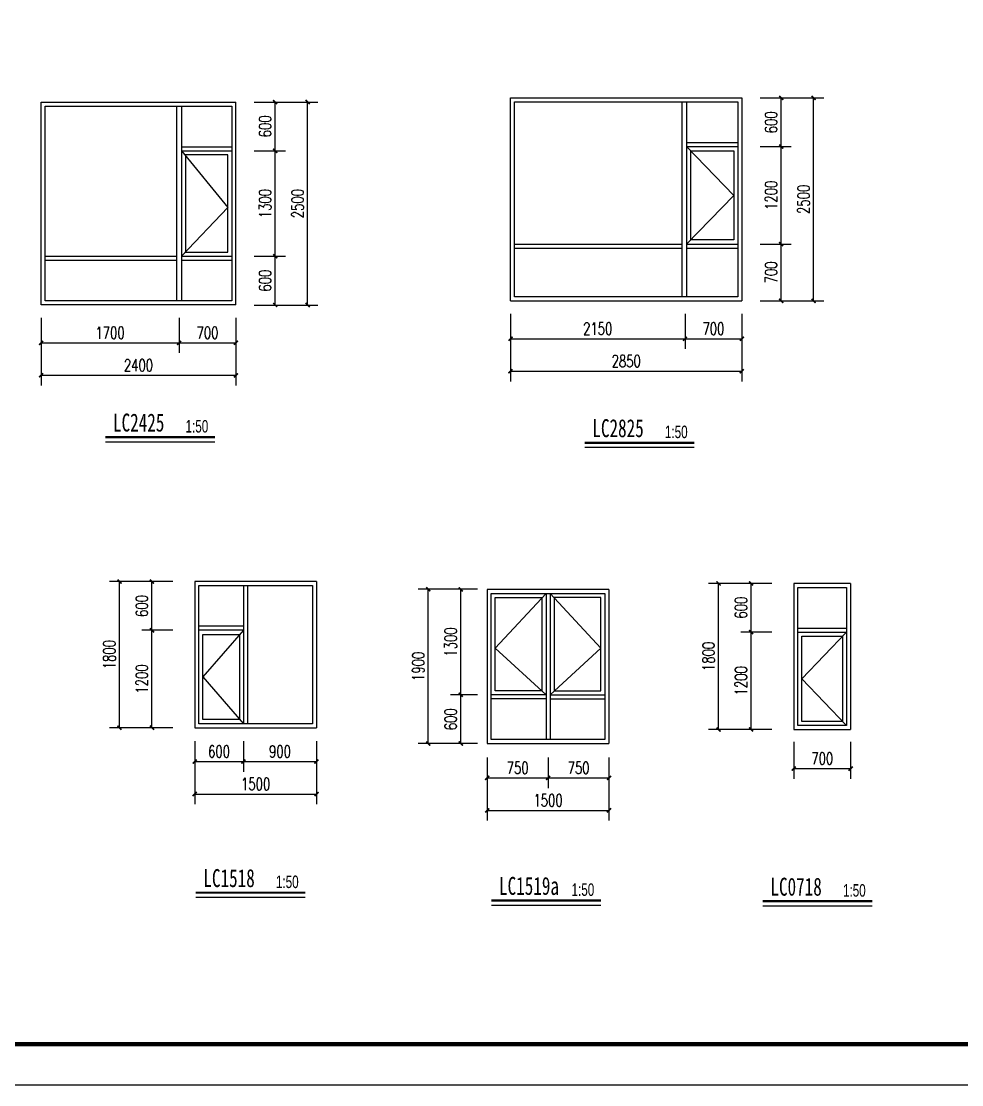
# Model space of a CAD drawing. Extents: x 79570 to 678837, y -1139230 to -612789.
# Drawn here: x 636705 to 648291, y -845099 to -831999 of the extents above; entities that cross this region are included whole.
import ezdxf
from ezdxf.enums import TextEntityAlignment as Align

# ---------------------------------------------------------------- set-up
doc = ezdxf.new("R2010")
doc.units = 0
doc.header["$LTSCALE"] = 1000
doc.header["$MEASUREMENT"] = 0
for name, color, linetype in [('4', 4, 'Continuous'), ('A-立-线.25........ELEV-L.25', 141, 'Continuous'), ('A-立-门窗.........ELEV-DOWD', 146, 'Continuous'), ('DIM_SYMB', 3, 'Continuous'), ('PUB_DIM', 3, 'Continuous'), ('PUB_TEXT', 7, 'Continuous'), ('结-图框', 6, 'Continuous')]:
    doc.layers.add(name, color=color, linetype=linetype)
doc.layers.add('ys-notprint', color=7, linetype='Continuous', plot=False)
doc.styles.add('_TCH_DIM_T3', font='SIMPLEX', dxfattribs={"width": 0.705882, "bigfont": 'GBCBIG'})
doc.styles.add('宋体', font='FSGB2312.ttf')
doc.styles.add('蓝绿图框', font='', dxfattribs={"width": 0.7})
doc.styles.get('蓝绿图框').set_extended_font_data('SimSun')
doc.dimstyles.new('_TCH_ARCH&&50', dxfattribs={"dimtxt": 148.75, "dimasz": 50, "dimexe": 125, "dimexo": 150, "dimgap": 50, "dimtad": 1, "dimdec": 0, "dimzin": 0, "dimdsep": 46, "dimtxsty": '_TCH_DIM_T3', "dimblk": 'ARCHTICK', "dimcen": 0.09, "dimclrt": 7, "dimazin": 2, "dimtfac": 1, "dimtdec": 0, "dimtix": 1, "dimtmove": 2, "dimatfit": 3, "dimfxl": 1, "dimtolj": 1, "dimtzin": 0, "dimarcsym": 0})

# ---------------------------------------------------------------- blocks, each defined once
blk = doc.blocks.new('template_浙_标准图框A1_A1_0.0000_1bed4683cac0ca9b963c039433737638')
at = {"layer": '结-图框'}
blk.add_lwpolyline([(0, 0), (841, 0), (841, 594), (0, 594)], close=True, dxfattribs=at)
at = {"layer": '结-图框', "const_width": 1}
blk.add_lwpolyline([(25, 584), (25, 10), (831, 10), (831, 584)], close=True, dxfattribs=at)
at = {"color": 6, "style": '蓝绿图框', "width": 0.7}
for tag, p in [('专业审定', (782.48, 167.5)), ('专业审核', (782.48, 158.5)), ('项目经理', (782.48, 149.5)), ('专业负责', (782.48, 140.5)), ('专业校对', (782.48, 131.5)), ('专业设计', (782.48, 122.5)), ('专业制图', (782.48, 113.5))]:
    blk.add_attdef(tag, text='', height=3, dxfattribs=at).set_placement(p, align=Align.MIDDLE)
for tag, height, p in [('日期', 3, (821.45, 113.5)), ('建设单位', 3.5, (796, 97.72)), ('项目名称', 3.5, (796, 76.96)), ('子项名称', 3.5, (796.26, 63.69)), ('图纸名称', 3.5, (796.28, 51.48)), ('图纸名称', 3.5, (796.38, 46.45)), ('图纸名称', 3.5, (796.48, 41.64)), ('项目编号', 3, (796.15, 32.75)), ('图号', 3, (789.2, 23.5)), ('修改版次', 3, (823.75, 23.5))]:
    blk.add_attdef(tag, text='', height=height, dxfattribs=at).set_placement(p, align=Align.MIDDLE_CENTER)
at = {"layer": 'ys-notprint', "color": 6, "style": '蓝绿图框', "width": 0.7}
for tag, p in [('暖通', (21.09, 577.84)), ('电气', (21.02, 564.82)), ('给排水', (21.35, 552.55)), ('结构', (21.47, 539.64)), ('建筑', (21.4, 526.53))]:
    blk.add_attdef(tag, text='', height=2.5, rotation=90.7801, dxfattribs=at).set_placement(p, align=Align.MIDDLE)
blk.add_attdef('设计发图章', text='', height=3, dxfattribs=at).set_placement((747.09, 465.48), align=Align.MIDDLE)
at = {"layer": '结-图框', "style": '蓝绿图框', "width": 0.7}
for tag, p in [('项目经理', (792.5, 572)), ('专业负责', (792.5, 564)), ('专业设计', (792.5, 556))]:
    blk.add_attdef(tag, text='', height=3.5, dxfattribs=at).set_placement(p, align=Align.MIDDLE_CENTER)
blk = doc.blocks.new('_ArchTick')
at = {"color": 0, "linetype": 'ByBlock', "const_width": 0.4}
blk.add_lwpolyline([(-0.5, -0.5), (0.5, 0.5)], dxfattribs=at)
blk = doc.blocks.new('*D2927')
at = {"layer": 'Defpoints', "color": 0, "transparency": 16777216}
for p in [(638649, -835503), (639349, -835503), (639349, -835960)]:
    blk.add_point(p, dxfattribs=at)
at = {"layer": 'PUB_DIM', "color": 0, "lineweight": -2, "transparency": 16777216}
for p, q in [((638649, -835653), (638649, -836085)), ((639349, -835653), (639349, -836085)), ((638649, -835960), (639349, -835960))]:
    blk.add_line(p, q, dxfattribs=at)
at = {"layer": 'PUB_DIM', "color": 0, "lineweight": -2, "transparency": 16777216, "xscale": 50, "yscale": 50, "zscale": 50, "rotation": 180}
blk.add_blockref('_ArchTick', (638649, -835960), dxfattribs=at)
at = {"layer": 'PUB_DIM', "color": 0, "lineweight": -2, "transparency": 16777216, "xscale": 50, "yscale": 50, "zscale": 50}
blk.add_blockref('_ArchTick', (639349, -835960), dxfattribs=at)
at = {"layer": 'PUB_DIM', "color": 7, "transparency": 16777216, "insert": (638999, -835836), "char_height": 148.8, "attachment_point": 5, "style": '_TCH_DIM_T3'}
blk.add_mtext('\\A1;700', dxfattribs=at)
blk = doc.blocks.new('*D2928')
at = {"layer": 'Defpoints', "color": 0, "transparency": 16777216}
for p in [(636949, -835503), (638649, -835503), (638649, -835960)]:
    blk.add_point(p, dxfattribs=at)
at = {"layer": 'PUB_DIM', "color": 0, "lineweight": -2, "transparency": 16777216}
for p, q in [((636949, -835653), (636949, -836085)), ((638649, -835653), (638649, -836085)), ((636949, -835960), (638649, -835960))]:
    blk.add_line(p, q, dxfattribs=at)
at = {"layer": 'PUB_DIM', "color": 0, "lineweight": -2, "transparency": 16777216, "xscale": 50, "yscale": 50, "zscale": 50, "rotation": 180}
blk.add_blockref('_ArchTick', (636949, -835960), dxfattribs=at)
at = {"layer": 'PUB_DIM', "color": 0, "lineweight": -2, "transparency": 16777216, "xscale": 50, "yscale": 50, "zscale": 50}
blk.add_blockref('_ArchTick', (638649, -835960), dxfattribs=at)
at = {"layer": 'PUB_DIM', "color": 7, "transparency": 16777216, "insert": (637799, -835836), "char_height": 148.8, "attachment_point": 5, "style": '_TCH_DIM_T3'}
blk.add_mtext('\\A1;1700', dxfattribs=at)
blk = doc.blocks.new('*D2929')
at = {"layer": 'Defpoints', "color": 0, "transparency": 16777216}
for p in [(636949, -835653), (639349, -835653), (639349, -836360)]:
    blk.add_point(p, dxfattribs=at)
at = {"layer": 'PUB_DIM', "color": 0, "lineweight": -2, "transparency": 16777216}
for p, q in [((636949, -835803), (636949, -836485)), ((639349, -835803), (639349, -836485)), ((636949, -836360), (639349, -836360))]:
    blk.add_line(p, q, dxfattribs=at)
at = {"layer": 'PUB_DIM', "color": 0, "lineweight": -2, "transparency": 16777216, "xscale": 50, "yscale": 50, "zscale": 50, "rotation": 180}
blk.add_blockref('_ArchTick', (636949, -836360), dxfattribs=at)
at = {"layer": 'PUB_DIM', "color": 0, "lineweight": -2, "transparency": 16777216, "xscale": 50, "yscale": 50, "zscale": 50}
blk.add_blockref('_ArchTick', (639349, -836360), dxfattribs=at)
at = {"layer": 'PUB_DIM', "color": 7, "transparency": 16777216, "insert": (638149, -836236), "char_height": 148.8, "attachment_point": 5, "style": '_TCH_DIM_T3'}
blk.add_mtext('\\A1;2400', dxfattribs=at)
blk = doc.blocks.new('*D2930')
at = {"layer": 'Defpoints', "color": 0, "transparency": 16777216}
for p in [(639422, -834894), (639833, -834894), (639422, -835494)]:
    blk.add_point(p, dxfattribs=at)
at = {"layer": 'PUB_DIM', "color": 0, "lineweight": -2, "transparency": 16777216}
for p, q in [((639572, -834894), (639958, -834894)), ((639833, -835494), (639833, -834894)), ((639572, -835494), (639958, -835494))]:
    blk.add_line(p, q, dxfattribs=at)
at = {"layer": 'PUB_DIM', "color": 0, "lineweight": -2, "transparency": 16777216, "xscale": 50, "yscale": 50, "zscale": 50}
for p, rotation in [((639833, -834894), 90), ((639833, -835494), 270)]:
    blk.add_blockref('_ArchTick', p, dxfattribs=dict(at, rotation=rotation))
at = {"layer": 'PUB_DIM', "color": 7, "transparency": 16777216, "insert": (639709, -835194), "char_height": 148.8, "attachment_point": 5, "rotation": 90, "style": '_TCH_DIM_T3'}
blk.add_mtext('\\A1;600', dxfattribs=at)
blk = doc.blocks.new('*D2931')
at = {"layer": 'Defpoints', "color": 0, "transparency": 16777216}
for p in [(639422, -833594), (639833, -833594), (639422, -834894)]:
    blk.add_point(p, dxfattribs=at)
at = {"layer": 'PUB_DIM', "color": 0, "lineweight": -2, "transparency": 16777216}
for p, q in [((639572, -833594), (639958, -833594)), ((639833, -834894), (639833, -833594)), ((639572, -834894), (639958, -834894))]:
    blk.add_line(p, q, dxfattribs=at)
at = {"layer": 'PUB_DIM', "color": 0, "lineweight": -2, "transparency": 16777216, "xscale": 50, "yscale": 50, "zscale": 50}
for p, rotation in [((639833, -833594), 90), ((639833, -834894), 270)]:
    blk.add_blockref('_ArchTick', p, dxfattribs=dict(at, rotation=rotation))
at = {"layer": 'PUB_DIM', "color": 7, "transparency": 16777216, "insert": (639709, -834244), "char_height": 148.8, "attachment_point": 5, "rotation": 90, "style": '_TCH_DIM_T3'}
blk.add_mtext('\\A1;1300', dxfattribs=at)
blk = doc.blocks.new('*D2932')
at = {"layer": 'Defpoints', "color": 0, "transparency": 16777216}
for p in [(639422, -832994), (639833, -832994), (639422, -833594)]:
    blk.add_point(p, dxfattribs=at)
at = {"layer": 'PUB_DIM', "color": 0, "lineweight": -2, "transparency": 16777216}
for p, q in [((639572, -832994), (639958, -832994)), ((639833, -833594), (639833, -832994)), ((639572, -833594), (639958, -833594))]:
    blk.add_line(p, q, dxfattribs=at)
at = {"layer": 'PUB_DIM', "color": 0, "lineweight": -2, "transparency": 16777216, "xscale": 50, "yscale": 50, "zscale": 50}
for p, rotation in [((639833, -832994), 90), ((639833, -833594), 270)]:
    blk.add_blockref('_ArchTick', p, dxfattribs=dict(at, rotation=rotation))
at = {"layer": 'PUB_DIM', "color": 7, "transparency": 16777216, "insert": (639709, -833294), "char_height": 148.8, "attachment_point": 5, "rotation": 90, "style": '_TCH_DIM_T3'}
blk.add_mtext('\\A1;600', dxfattribs=at)
blk = doc.blocks.new('*D2933')
at = {"layer": 'Defpoints', "color": 0, "transparency": 16777216}
for p in [(639572, -832994), (640233, -832994), (639572, -835494)]:
    blk.add_point(p, dxfattribs=at)
at = {"layer": 'PUB_DIM', "color": 0, "lineweight": -2, "transparency": 16777216}
for p, q in [((639722, -832994), (640358, -832994)), ((640233, -835494), (640233, -832994)), ((639722, -835494), (640358, -835494))]:
    blk.add_line(p, q, dxfattribs=at)
at = {"layer": 'PUB_DIM', "color": 0, "lineweight": -2, "transparency": 16777216, "xscale": 50, "yscale": 50, "zscale": 50}
for p, rotation in [((640233, -832994), 90), ((640233, -835494), 270)]:
    blk.add_blockref('_ArchTick', p, dxfattribs=dict(at, rotation=rotation))
at = {"layer": 'PUB_DIM', "color": 7, "transparency": 16777216, "insert": (640109, -834244), "char_height": 148.8, "attachment_point": 5, "rotation": 90, "style": '_TCH_DIM_T3'}
blk.add_mtext('\\A1;2500', dxfattribs=at)
blk = doc.blocks.new('*D2934')
at = {"layer": 'Defpoints', "color": 0, "transparency": 16777216}
for p in [(645656, -834743), (646066, -834743), (645656, -835443)]:
    blk.add_point(p, dxfattribs=at)
at = {"layer": 'PUB_DIM', "color": 0, "lineweight": -2, "transparency": 16777216}
for p, q in [((645806, -834743), (646191, -834743)), ((646066, -835443), (646066, -834743)), ((645806, -835443), (646191, -835443))]:
    blk.add_line(p, q, dxfattribs=at)
at = {"layer": 'PUB_DIM', "color": 0, "lineweight": -2, "transparency": 16777216, "xscale": 50, "yscale": 50, "zscale": 50}
for p, rotation in [((646066, -834743), 90), ((646066, -835443), 270)]:
    blk.add_blockref('_ArchTick', p, dxfattribs=dict(at, rotation=rotation))
at = {"layer": 'PUB_DIM', "color": 7, "transparency": 16777216, "insert": (645942, -835093), "char_height": 148.8, "attachment_point": 5, "rotation": 90, "style": '_TCH_DIM_T3'}
blk.add_mtext('\\A1;700', dxfattribs=at)
blk = doc.blocks.new('*D2935')
at = {"layer": 'Defpoints', "color": 0, "transparency": 16777216}
for p in [(645656, -833543), (646066, -833543), (645656, -834743)]:
    blk.add_point(p, dxfattribs=at)
at = {"layer": 'PUB_DIM', "color": 0, "lineweight": -2, "transparency": 16777216}
for p, q in [((645806, -833543), (646191, -833543)), ((646066, -834743), (646066, -833543)), ((645806, -834743), (646191, -834743))]:
    blk.add_line(p, q, dxfattribs=at)
at = {"layer": 'PUB_DIM', "color": 0, "lineweight": -2, "transparency": 16777216, "xscale": 50, "yscale": 50, "zscale": 50}
for p, rotation in [((646066, -833543), 90), ((646066, -834743), 270)]:
    blk.add_blockref('_ArchTick', p, dxfattribs=dict(at, rotation=rotation))
at = {"layer": 'PUB_DIM', "color": 7, "transparency": 16777216, "insert": (645942, -834143), "char_height": 148.8, "attachment_point": 5, "rotation": 90, "style": '_TCH_DIM_T3'}
blk.add_mtext('\\A1;1200', dxfattribs=at)
blk = doc.blocks.new('*D2936')
at = {"layer": 'Defpoints', "color": 0, "transparency": 16777216}
for p in [(645656, -832943), (646066, -832943), (645656, -833543)]:
    blk.add_point(p, dxfattribs=at)
at = {"layer": 'PUB_DIM', "color": 0, "lineweight": -2, "transparency": 16777216}
for p, q in [((645806, -832943), (646191, -832943)), ((646066, -833543), (646066, -832943)), ((645806, -833543), (646191, -833543))]:
    blk.add_line(p, q, dxfattribs=at)
at = {"layer": 'PUB_DIM', "color": 0, "lineweight": -2, "transparency": 16777216, "xscale": 50, "yscale": 50, "zscale": 50}
for p, rotation in [((646066, -832943), 90), ((646066, -833543), 270)]:
    blk.add_blockref('_ArchTick', p, dxfattribs=dict(at, rotation=rotation))
at = {"layer": 'PUB_DIM', "color": 7, "transparency": 16777216, "insert": (645942, -833243), "char_height": 148.8, "attachment_point": 5, "rotation": 90, "style": '_TCH_DIM_T3'}
blk.add_mtext('\\A1;600', dxfattribs=at)
blk = doc.blocks.new('*D2937')
at = {"layer": 'Defpoints', "color": 0, "transparency": 16777216}
for p in [(645806, -832943), (646466, -832943), (645806, -835443)]:
    blk.add_point(p, dxfattribs=at)
at = {"layer": 'PUB_DIM', "color": 0, "lineweight": -2, "transparency": 16777216}
for p, q in [((645956, -832943), (646591, -832943)), ((646466, -835443), (646466, -832943)), ((645956, -835443), (646591, -835443))]:
    blk.add_line(p, q, dxfattribs=at)
at = {"layer": 'PUB_DIM', "color": 0, "lineweight": -2, "transparency": 16777216, "xscale": 50, "yscale": 50, "zscale": 50}
for p, rotation in [((646466, -832943), 90), ((646466, -835443), 270)]:
    blk.add_blockref('_ArchTick', p, dxfattribs=dict(at, rotation=rotation))
at = {"layer": 'PUB_DIM', "color": 7, "transparency": 16777216, "insert": (646342, -834193), "char_height": 148.8, "attachment_point": 5, "rotation": 90, "style": '_TCH_DIM_T3'}
blk.add_mtext('\\A1;2500', dxfattribs=at)
blk = doc.blocks.new('*D2938')
at = {"layer": 'Defpoints', "color": 0, "transparency": 16777216}
for p in [(644882, -835453), (645582, -835453), (645582, -835910)]:
    blk.add_point(p, dxfattribs=at)
at = {"layer": 'PUB_DIM', "color": 0, "lineweight": -2, "transparency": 16777216}
for p, q in [((644882, -835603), (644882, -836035)), ((645582, -835603), (645582, -836035)), ((644882, -835910), (645582, -835910))]:
    blk.add_line(p, q, dxfattribs=at)
at = {"layer": 'PUB_DIM', "color": 0, "lineweight": -2, "transparency": 16777216, "xscale": 50, "yscale": 50, "zscale": 50, "rotation": 180}
blk.add_blockref('_ArchTick', (644882, -835910), dxfattribs=at)
at = {"layer": 'PUB_DIM', "color": 0, "lineweight": -2, "transparency": 16777216, "xscale": 50, "yscale": 50, "zscale": 50}
blk.add_blockref('_ArchTick', (645582, -835910), dxfattribs=at)
at = {"layer": 'PUB_DIM', "color": 7, "transparency": 16777216, "insert": (645232, -835785), "char_height": 148.8, "attachment_point": 5, "style": '_TCH_DIM_T3'}
blk.add_mtext('\\A1;700', dxfattribs=at)
blk = doc.blocks.new('*D2939')
at = {"layer": 'Defpoints', "color": 0, "transparency": 16777216}
for p in [(642732, -835453), (644882, -835453), (644882, -835910)]:
    blk.add_point(p, dxfattribs=at)
at = {"layer": 'PUB_DIM', "color": 0, "lineweight": -2, "transparency": 16777216}
for p, q in [((642732, -835603), (642732, -836035)), ((644882, -835603), (644882, -836035)), ((642732, -835910), (644882, -835910))]:
    blk.add_line(p, q, dxfattribs=at)
at = {"layer": 'PUB_DIM', "color": 0, "lineweight": -2, "transparency": 16777216, "xscale": 50, "yscale": 50, "zscale": 50, "rotation": 180}
blk.add_blockref('_ArchTick', (642732, -835910), dxfattribs=at)
at = {"layer": 'PUB_DIM', "color": 0, "lineweight": -2, "transparency": 16777216, "xscale": 50, "yscale": 50, "zscale": 50}
blk.add_blockref('_ArchTick', (644882, -835910), dxfattribs=at)
at = {"layer": 'PUB_DIM', "color": 7, "transparency": 16777216, "insert": (643807, -835785), "char_height": 148.8, "attachment_point": 5, "style": '_TCH_DIM_T3'}
blk.add_mtext('\\A1;2150', dxfattribs=at)
blk = doc.blocks.new('*D2940')
at = {"layer": 'Defpoints', "color": 0, "transparency": 16777216}
for p in [(642732, -835603), (645582, -835603), (645582, -836310)]:
    blk.add_point(p, dxfattribs=at)
at = {"layer": 'PUB_DIM', "color": 0, "lineweight": -2, "transparency": 16777216}
for p, q in [((642732, -835753), (642732, -836435)), ((645582, -835753), (645582, -836435)), ((642732, -836310), (645582, -836310))]:
    blk.add_line(p, q, dxfattribs=at)
at = {"layer": 'PUB_DIM', "color": 0, "lineweight": -2, "transparency": 16777216, "xscale": 50, "yscale": 50, "zscale": 50, "rotation": 180}
blk.add_blockref('_ArchTick', (642732, -836310), dxfattribs=at)
at = {"layer": 'PUB_DIM', "color": 0, "lineweight": -2, "transparency": 16777216, "xscale": 50, "yscale": 50, "zscale": 50}
blk.add_blockref('_ArchTick', (645582, -836310), dxfattribs=at)
at = {"layer": 'PUB_DIM', "color": 7, "transparency": 16777216, "insert": (644157, -836185), "char_height": 148.8, "attachment_point": 5, "style": '_TCH_DIM_T3'}
blk.add_mtext('\\A1;2850', dxfattribs=at)
blk = doc.blocks.new('*D2963')
at = {"layer": 'Defpoints', "color": 0, "transparency": 16777216}
for p in [(638842, -840718), (639442, -840718), (639442, -841118)]:
    blk.add_point(p, dxfattribs=at)
at = {"layer": 'PUB_DIM', "color": 0, "lineweight": -2, "transparency": 16777216}
for p, q in [((638842, -840868), (638842, -841243)), ((639442, -840868), (639442, -841243)), ((638842, -841118), (639442, -841118))]:
    blk.add_line(p, q, dxfattribs=at)
at = {"layer": 'PUB_DIM', "color": 0, "lineweight": -2, "transparency": 16777216, "xscale": 50, "yscale": 50, "zscale": 50, "rotation": 180}
blk.add_blockref('_ArchTick', (638842, -841118), dxfattribs=at)
at = {"layer": 'PUB_DIM', "color": 0, "lineweight": -2, "transparency": 16777216, "xscale": 50, "yscale": 50, "zscale": 50}
blk.add_blockref('_ArchTick', (639442, -841118), dxfattribs=at)
at = {"layer": 'PUB_DIM', "color": 7, "transparency": 16777216, "insert": (639142, -840994), "char_height": 148.8, "attachment_point": 5, "style": '_TCH_DIM_T3'}
blk.add_mtext('\\A1;600', dxfattribs=at)
blk = doc.blocks.new('*D2964')
at = {"layer": 'Defpoints', "color": 0, "transparency": 16777216}
for p in [(639442, -840718), (640342, -840718), (640342, -841118)]:
    blk.add_point(p, dxfattribs=at)
at = {"layer": 'PUB_DIM', "color": 0, "lineweight": -2, "transparency": 16777216}
for p, q in [((639442, -840868), (639442, -841243)), ((640342, -840868), (640342, -841243)), ((639442, -841118), (640342, -841118))]:
    blk.add_line(p, q, dxfattribs=at)
at = {"layer": 'PUB_DIM', "color": 0, "lineweight": -2, "transparency": 16777216, "xscale": 50, "yscale": 50, "zscale": 50, "rotation": 180}
blk.add_blockref('_ArchTick', (639442, -841118), dxfattribs=at)
at = {"layer": 'PUB_DIM', "color": 0, "lineweight": -2, "transparency": 16777216, "xscale": 50, "yscale": 50, "zscale": 50}
blk.add_blockref('_ArchTick', (640342, -841118), dxfattribs=at)
at = {"layer": 'PUB_DIM', "color": 7, "transparency": 16777216, "insert": (639892, -840994), "char_height": 148.8, "attachment_point": 5, "style": '_TCH_DIM_T3'}
blk.add_mtext('\\A1;900', dxfattribs=at)
blk = doc.blocks.new('*D2965')
at = {"layer": 'Defpoints', "color": 0, "transparency": 16777216}
for p in [(638842, -840868), (640342, -840868), (640342, -841518)]:
    blk.add_point(p, dxfattribs=at)
at = {"layer": 'PUB_DIM', "color": 0, "lineweight": -2, "transparency": 16777216}
for p, q in [((638842, -841018), (638842, -841643)), ((640342, -841018), (640342, -841643)), ((638842, -841518), (640342, -841518))]:
    blk.add_line(p, q, dxfattribs=at)
at = {"layer": 'PUB_DIM', "color": 0, "lineweight": -2, "transparency": 16777216, "xscale": 50, "yscale": 50, "zscale": 50, "rotation": 180}
blk.add_blockref('_ArchTick', (638842, -841518), dxfattribs=at)
at = {"layer": 'PUB_DIM', "color": 0, "lineweight": -2, "transparency": 16777216, "xscale": 50, "yscale": 50, "zscale": 50}
blk.add_blockref('_ArchTick', (640342, -841518), dxfattribs=at)
at = {"layer": 'PUB_DIM', "color": 7, "transparency": 16777216, "insert": (639592, -841394), "char_height": 148.8, "attachment_point": 5, "style": '_TCH_DIM_T3'}
blk.add_mtext('\\A1;1500', dxfattribs=at)
blk = doc.blocks.new('*D2966')
at = {"layer": 'Defpoints', "color": 0, "transparency": 16777216}
for p in [(638315, -839501), (638722, -839501), (638722, -840701)]:
    blk.add_point(p, dxfattribs=at)
at = {"layer": 'PUB_DIM', "color": 0, "lineweight": -2, "transparency": 16777216}
for p, q in [((638572, -839501), (638190, -839501)), ((638315, -840701), (638315, -839501)), ((638572, -840701), (638190, -840701))]:
    blk.add_line(p, q, dxfattribs=at)
at = {"layer": 'PUB_DIM', "color": 0, "lineweight": -2, "transparency": 16777216, "xscale": 50, "yscale": 50, "zscale": 50}
for p, rotation in [((638315, -839501), 90), ((638315, -840701), 270)]:
    blk.add_blockref('_ArchTick', p, dxfattribs=dict(at, rotation=rotation))
at = {"layer": 'PUB_DIM', "color": 7, "transparency": 16777216, "insert": (638190, -840101), "char_height": 148.8, "attachment_point": 5, "rotation": 90, "style": '_TCH_DIM_T3'}
blk.add_mtext('\\A1;1200', dxfattribs=at)
blk = doc.blocks.new('*D2967')
at = {"layer": 'Defpoints', "color": 0, "transparency": 16777216}
for p in [(638315, -838901), (638722, -838901), (638722, -839501)]:
    blk.add_point(p, dxfattribs=at)
at = {"layer": 'PUB_DIM', "color": 0, "lineweight": -2, "transparency": 16777216}
for p, q in [((638572, -838901), (638190, -838901)), ((638315, -839501), (638315, -838901)), ((638572, -839501), (638190, -839501))]:
    blk.add_line(p, q, dxfattribs=at)
at = {"layer": 'PUB_DIM', "color": 0, "lineweight": -2, "transparency": 16777216, "xscale": 50, "yscale": 50, "zscale": 50}
for p, rotation in [((638315, -838901), 90), ((638315, -839501), 270)]:
    blk.add_blockref('_ArchTick', p, dxfattribs=dict(at, rotation=rotation))
at = {"layer": 'PUB_DIM', "color": 7, "transparency": 16777216, "insert": (638190, -839201), "char_height": 148.8, "attachment_point": 5, "rotation": 90, "style": '_TCH_DIM_T3'}
blk.add_mtext('\\A1;600', dxfattribs=at)
blk = doc.blocks.new('*D2968')
at = {"layer": 'Defpoints', "color": 0, "transparency": 16777216}
for p in [(637915, -838901), (638572, -838901), (638572, -840701)]:
    blk.add_point(p, dxfattribs=at)
at = {"layer": 'PUB_DIM', "color": 0, "lineweight": -2, "transparency": 16777216}
for p, q in [((638422, -838901), (637790, -838901)), ((637915, -840701), (637915, -838901)), ((638422, -840701), (637790, -840701))]:
    blk.add_line(p, q, dxfattribs=at)
at = {"layer": 'PUB_DIM', "color": 0, "lineweight": -2, "transparency": 16777216, "xscale": 50, "yscale": 50, "zscale": 50}
for p, rotation in [((637915, -838901), 90), ((637915, -840701), 270)]:
    blk.add_blockref('_ArchTick', p, dxfattribs=dict(at, rotation=rotation))
at = {"layer": 'PUB_DIM', "color": 7, "transparency": 16777216, "insert": (637790, -839801), "char_height": 148.8, "attachment_point": 5, "rotation": 90, "style": '_TCH_DIM_T3'}
blk.add_mtext('\\A1;1800', dxfattribs=at)
blk = doc.blocks.new('*D2975')
at = {"layer": 'Defpoints', "color": 0, "transparency": 16777216}
for p in [(642445, -840919), (643195, -840919), (643195, -841319)]:
    blk.add_point(p, dxfattribs=at)
at = {"layer": 'PUB_DIM', "color": 0, "lineweight": -2, "transparency": 16777216}
for p, q in [((642445, -841069), (642445, -841444)), ((643195, -841069), (643195, -841444)), ((642445, -841319), (643195, -841319))]:
    blk.add_line(p, q, dxfattribs=at)
at = {"layer": 'PUB_DIM', "color": 0, "lineweight": -2, "transparency": 16777216, "xscale": 50, "yscale": 50, "zscale": 50, "rotation": 180}
blk.add_blockref('_ArchTick', (642445, -841319), dxfattribs=at)
at = {"layer": 'PUB_DIM', "color": 0, "lineweight": -2, "transparency": 16777216, "xscale": 50, "yscale": 50, "zscale": 50}
blk.add_blockref('_ArchTick', (643195, -841319), dxfattribs=at)
at = {"layer": 'PUB_DIM', "color": 7, "transparency": 16777216, "insert": (642820, -841195), "char_height": 148.8, "attachment_point": 5, "style": '_TCH_DIM_T3'}
blk.add_mtext('\\A1;750', dxfattribs=at)
blk = doc.blocks.new('*D2976')
at = {"layer": 'Defpoints', "color": 0, "transparency": 16777216}
for p in [(643195, -840919), (643945, -840919), (643945, -841319)]:
    blk.add_point(p, dxfattribs=at)
at = {"layer": 'PUB_DIM', "color": 0, "lineweight": -2, "transparency": 16777216}
for p, q in [((643195, -841069), (643195, -841444)), ((643945, -841069), (643945, -841444)), ((643195, -841319), (643945, -841319))]:
    blk.add_line(p, q, dxfattribs=at)
at = {"layer": 'PUB_DIM', "color": 0, "lineweight": -2, "transparency": 16777216, "xscale": 50, "yscale": 50, "zscale": 50, "rotation": 180}
blk.add_blockref('_ArchTick', (643195, -841319), dxfattribs=at)
at = {"layer": 'PUB_DIM', "color": 0, "lineweight": -2, "transparency": 16777216, "xscale": 50, "yscale": 50, "zscale": 50}
blk.add_blockref('_ArchTick', (643945, -841319), dxfattribs=at)
at = {"layer": 'PUB_DIM', "color": 7, "transparency": 16777216, "insert": (643570, -841195), "char_height": 148.8, "attachment_point": 5, "style": '_TCH_DIM_T3'}
blk.add_mtext('\\A1;750', dxfattribs=at)
blk = doc.blocks.new('*D2977')
at = {"layer": 'Defpoints', "color": 0, "transparency": 16777216}
for p in [(642445, -841069), (643945, -841069), (643945, -841719)]:
    blk.add_point(p, dxfattribs=at)
at = {"layer": 'PUB_DIM', "color": 0, "lineweight": -2, "transparency": 16777216}
for p, q in [((642445, -841219), (642445, -841844)), ((643945, -841219), (643945, -841844)), ((642445, -841719), (643945, -841719))]:
    blk.add_line(p, q, dxfattribs=at)
at = {"layer": 'PUB_DIM', "color": 0, "lineweight": -2, "transparency": 16777216, "xscale": 50, "yscale": 50, "zscale": 50, "rotation": 180}
blk.add_blockref('_ArchTick', (642445, -841719), dxfattribs=at)
at = {"layer": 'PUB_DIM', "color": 0, "lineweight": -2, "transparency": 16777216, "xscale": 50, "yscale": 50, "zscale": 50}
blk.add_blockref('_ArchTick', (643945, -841719), dxfattribs=at)
at = {"layer": 'PUB_DIM', "color": 7, "transparency": 16777216, "insert": (643195, -841595), "char_height": 148.8, "attachment_point": 5, "style": '_TCH_DIM_T3'}
blk.add_mtext('\\A1;1500', dxfattribs=at)
blk = doc.blocks.new('*D2978')
at = {"layer": 'Defpoints', "color": 0, "transparency": 16777216}
for p in [(642119, -840296), (642474, -840296), (642474, -840896)]:
    blk.add_point(p, dxfattribs=at)
at = {"layer": 'PUB_DIM', "color": 0, "lineweight": -2, "transparency": 16777216}
for p, q in [((642324, -840296), (641994, -840296)), ((642119, -840896), (642119, -840296)), ((642324, -840896), (641994, -840896))]:
    blk.add_line(p, q, dxfattribs=at)
at = {"layer": 'PUB_DIM', "color": 0, "lineweight": -2, "transparency": 16777216, "xscale": 50, "yscale": 50, "zscale": 50}
for p, rotation in [((642119, -840296), 90), ((642119, -840896), 270)]:
    blk.add_blockref('_ArchTick', p, dxfattribs=dict(at, rotation=rotation))
at = {"layer": 'PUB_DIM', "color": 7, "transparency": 16777216, "insert": (641995, -840596), "char_height": 148.8, "attachment_point": 5, "rotation": 90, "style": '_TCH_DIM_T3'}
blk.add_mtext('\\A1;600', dxfattribs=at)
blk = doc.blocks.new('*D2979')
at = {"layer": 'Defpoints', "color": 0, "transparency": 16777216}
for p in [(642119, -838996), (642474, -838996), (642474, -840296)]:
    blk.add_point(p, dxfattribs=at)
at = {"layer": 'PUB_DIM', "color": 0, "lineweight": -2, "transparency": 16777216}
for p, q in [((642324, -838996), (641994, -838996)), ((642119, -840296), (642119, -838996)), ((642324, -840296), (641994, -840296))]:
    blk.add_line(p, q, dxfattribs=at)
at = {"layer": 'PUB_DIM', "color": 0, "lineweight": -2, "transparency": 16777216, "xscale": 50, "yscale": 50, "zscale": 50}
for p, rotation in [((642119, -838996), 90), ((642119, -840296), 270)]:
    blk.add_blockref('_ArchTick', p, dxfattribs=dict(at, rotation=rotation))
at = {"layer": 'PUB_DIM', "color": 7, "transparency": 16777216, "insert": (641995, -839646), "char_height": 148.8, "attachment_point": 5, "rotation": 90, "style": '_TCH_DIM_T3'}
blk.add_mtext('\\A1;1300', dxfattribs=at)
blk = doc.blocks.new('*D2980')
at = {"layer": 'Defpoints', "color": 0, "transparency": 16777216}
for p in [(641719, -838996), (642324, -838996), (642324, -840896)]:
    blk.add_point(p, dxfattribs=at)
at = {"layer": 'PUB_DIM', "color": 0, "lineweight": -2, "transparency": 16777216}
for p, q in [((642174, -838996), (641594, -838996)), ((641719, -840896), (641719, -838996)), ((642174, -840896), (641594, -840896))]:
    blk.add_line(p, q, dxfattribs=at)
at = {"layer": 'PUB_DIM', "color": 0, "lineweight": -2, "transparency": 16777216, "xscale": 50, "yscale": 50, "zscale": 50}
for p, rotation in [((641719, -838996), 90), ((641719, -840896), 270)]:
    blk.add_blockref('_ArchTick', p, dxfattribs=dict(at, rotation=rotation))
at = {"layer": 'PUB_DIM', "color": 7, "transparency": 16777216, "insert": (641595, -839946), "char_height": 148.8, "attachment_point": 5, "rotation": 90, "style": '_TCH_DIM_T3'}
blk.add_mtext('\\A1;1900', dxfattribs=at)
blk = doc.blocks.new('*D2981')
at = {"layer": 'Defpoints', "color": 0, "transparency": 16777216}
for p in [(646222, -840723), (646922, -840723), (646922, -841205)]:
    blk.add_point(p, dxfattribs=at)
at = {"layer": 'PUB_DIM', "color": 0, "lineweight": -2, "transparency": 16777216}
for p, q in [((646222, -840873), (646222, -841330)), ((646922, -840873), (646922, -841330)), ((646222, -841205), (646922, -841205))]:
    blk.add_line(p, q, dxfattribs=at)
at = {"layer": 'PUB_DIM', "color": 0, "lineweight": -2, "transparency": 16777216, "xscale": 50, "yscale": 50, "zscale": 50, "rotation": 180}
blk.add_blockref('_ArchTick', (646222, -841205), dxfattribs=at)
at = {"layer": 'PUB_DIM', "color": 0, "lineweight": -2, "transparency": 16777216, "xscale": 50, "yscale": 50, "zscale": 50}
blk.add_blockref('_ArchTick', (646922, -841205), dxfattribs=at)
at = {"layer": 'PUB_DIM', "color": 7, "transparency": 16777216, "insert": (646572, -841080), "char_height": 148.8, "attachment_point": 5, "style": '_TCH_DIM_T3'}
blk.add_mtext('\\A1;700', dxfattribs=at)
blk = doc.blocks.new('*D2982')
at = {"layer": 'Defpoints', "color": 0, "transparency": 16777216}
for p in [(645695, -839523), (646102, -839523), (646102, -840723)]:
    blk.add_point(p, dxfattribs=at)
at = {"layer": 'PUB_DIM', "color": 0, "lineweight": -2, "transparency": 16777216}
for p, q in [((645952, -839523), (645570, -839523)), ((645695, -840723), (645695, -839523)), ((645952, -840723), (645570, -840723))]:
    blk.add_line(p, q, dxfattribs=at)
at = {"layer": 'PUB_DIM', "color": 0, "lineweight": -2, "transparency": 16777216, "xscale": 50, "yscale": 50, "zscale": 50}
for p, rotation in [((645695, -839523), 90), ((645695, -840723), 270)]:
    blk.add_blockref('_ArchTick', p, dxfattribs=dict(at, rotation=rotation))
at = {"layer": 'PUB_DIM', "color": 7, "transparency": 16777216, "insert": (645571, -840123), "char_height": 148.8, "attachment_point": 5, "rotation": 90, "style": '_TCH_DIM_T3'}
blk.add_mtext('\\A1;1200', dxfattribs=at)
blk = doc.blocks.new('*D2983')
at = {"layer": 'Defpoints', "color": 0, "transparency": 16777216}
for p in [(645695, -838923), (646102, -838923), (646102, -839523)]:
    blk.add_point(p, dxfattribs=at)
at = {"layer": 'PUB_DIM', "color": 0, "lineweight": -2, "transparency": 16777216}
for p, q in [((645952, -838923), (645570, -838923)), ((645695, -839523), (645695, -838923)), ((645952, -839523), (645570, -839523))]:
    blk.add_line(p, q, dxfattribs=at)
at = {"layer": 'PUB_DIM', "color": 0, "lineweight": -2, "transparency": 16777216, "xscale": 50, "yscale": 50, "zscale": 50}
for p, rotation in [((645695, -838923), 90), ((645695, -839523), 270)]:
    blk.add_blockref('_ArchTick', p, dxfattribs=dict(at, rotation=rotation))
at = {"layer": 'PUB_DIM', "color": 7, "transparency": 16777216, "insert": (645571, -839223), "char_height": 148.8, "attachment_point": 5, "rotation": 90, "style": '_TCH_DIM_T3'}
blk.add_mtext('\\A1;600', dxfattribs=at)
blk = doc.blocks.new('*D2984')
at = {"layer": 'Defpoints', "color": 0, "transparency": 16777216}
for p in [(645295, -838923), (645952, -838923), (645952, -840723)]:
    blk.add_point(p, dxfattribs=at)
at = {"layer": 'PUB_DIM', "color": 0, "lineweight": -2, "transparency": 16777216}
for p, q in [((645802, -838923), (645170, -838923)), ((645295, -840723), (645295, -838923)), ((645802, -840723), (645170, -840723))]:
    blk.add_line(p, q, dxfattribs=at)
at = {"layer": 'PUB_DIM', "color": 0, "lineweight": -2, "transparency": 16777216, "xscale": 50, "yscale": 50, "zscale": 50}
for p, rotation in [((645295, -838923), 90), ((645295, -840723), 270)]:
    blk.add_blockref('_ArchTick', p, dxfattribs=dict(at, rotation=rotation))
at = {"layer": 'PUB_DIM', "color": 7, "transparency": 16777216, "insert": (645171, -839823), "char_height": 148.8, "attachment_point": 5, "rotation": 90, "style": '_TCH_DIM_T3'}
blk.add_mtext('\\A1;1800', dxfattribs=at)

msp = doc.modelspace()

# ---------------------------------------------------------------- linework, layer by layer
at = {"layer": 'A-立-线.25........ELEV-L.25'}
for p, q in [((636948.7, -835493.6), (636948.7, -832993.6)), ((636948.7, -832993.6), (639348.7, -832993.6)), ((639348.7, -835493.6), (639348.7, -832993.6)), ((642731.8, -832943.1), (645581.8, -832943.1)), ((642731.8, -835443.1), (642731.8, -832943.1)), ((645581.8, -832943.1), (645581.8, -835443.1)), ((639348.7, -835493.6), (636948.7, -835493.6)), ((642731.8, -835443.1), (645581.8, -835443.1)), ((640341.6, -838901.1), (638841.6, -838901.1)), ((638841.6, -838901.1), (638841.6, -840701.1)), ((640341.6, -838901.1), (640341.6, -840701.1)), ((642444.5, -838996.4), (642444.5, -840896.4)), ((643944.5, -838996.4), (642444.5, -838996.4)), ((643944.5, -838996.4), (643944.5, -840896.4)), ((646922.2, -838923.1), (646222.2, -838923.1)), ((646222.2, -838923.1), (646222.2, -840723.1)), ((646922.2, -838923.1), (646922.2, -840723.1)), ((642444.5, -839096.4), (642444.5, -840896.4)), ((638841.6, -840701.1), (640341.6, -840701.1)), ((646222.2, -840723.1), (646922.2, -840723.1)), ((642444.5, -840896.4), (643944.5, -840896.4))]:
    msp.add_line(p, q, dxfattribs=at)
at = {"layer": 'A-立-门窗.........ELEV-DOWD'}
for p, q in [((644841.8, -832993.1), (644841.8, -835393.1)), ((644901.8, -832993.1), (644901.8, -835393.1)), ((638618.7, -833043.6), (638618.7, -835443.6)), ((638678.7, -833043.6), (638678.7, -835443.6)), ((644901.8, -833493.1), (645531.8, -833493.1)), ((638678.7, -833543.6), (639298.7, -833543.6)), ((638678.7, -833593.6), (639298.7, -833593.6)), ((644901.8, -833543.1), (645531.8, -833543.1)), ((642781.8, -834743.1), (644841.8, -834743.1)), ((642781.8, -834793.1), (644841.8, -834793.1)), ((644901.8, -834743.1), (645531.8, -834743.1)), ((644901.8, -834793.1), (645531.8, -834793.1)), ((636998.7, -834893.6), (638618.7, -834893.6)), ((636998.7, -834943.6), (638618.7, -834943.6)), ((638678.7, -834893.6), (639298.7, -834893.6)), ((638678.7, -834943.6), (639298.7, -834943.6)), ((639441.6, -838951.1), (639441.6, -840651.1)), ((639491.6, -838951.1), (639491.6, -840651.1)), ((643169.5, -839046.4), (643169.5, -840846.4)), ((643219.5, -839046.4), (643219.5, -840846.4)), ((639441.6, -839451.1), (638891.6, -839451.1)), ((639441.6, -839501.1), (638891.6, -839501.1)), ((646272.2, -839473.1), (646872.2, -839473.1)), ((646272.2, -839523.1), (646872.2, -839523.1)), ((643169.5, -840296.4), (642494.5, -840296.4)), ((643219.5, -840296.4), (643894.5, -840296.4)), ((643169.5, -840346.4), (642494.5, -840346.4)), ((643219.5, -840346.4), (643894.5, -840346.4))]:
    msp.add_line(p, q, dxfattribs=at)
for points in [[(642781.8, -832993.1), (645531.8, -832993.1), (645531.8, -835393.1), (642781.8, -835393.1)], [(639298.7, -835443.6), (636998.7, -835443.6), (636998.7, -833043.6), (639298.7, -833043.6)], [(639248.7, -833643.6), (638728.7, -833643.6), (638728.7, -834843.6), (639248.7, -834843.6)], [(644951.8, -833593.1), (645481.8, -833593.1), (645481.8, -834693.1), (644951.8, -834693.1)], [(638891.6, -838951.1), (640291.6, -838951.1), (640291.6, -840651.1), (638891.6, -840651.1)], [(646272.2, -838973.1), (646872.2, -838973.1), (646872.2, -840673.1), (646272.2, -840673.1)], [(642494.5, -839046.4), (643894.5, -839046.4), (643894.5, -840846.4), (642494.5, -840846.4)], [(642544.5, -839096.4), (643119.5, -839096.4), (643119.5, -840246.4), (642544.5, -840246.4)], [(643844.5, -839096.4), (643269.5, -839096.4), (643269.5, -840246.4), (643844.5, -840246.4)], [(638941.6, -839551.1), (639391.6, -839551.1), (639391.6, -840601.1), (638941.6, -840601.1)], [(646322.2, -839573.1), (646822.2, -839573.1), (646822.2, -840623.1), (646322.2, -840623.1)]]:
    msp.add_lwpolyline(points, close=True, dxfattribs=at)
for points in [[(638678.7, -833593.6), (639248.7, -834293.6), (638678.7, -834893.6)], [(644901.8, -833543.1), (645481.8, -834143.1), (644901.8, -834743.1)], [(643169.5, -839046.4), (642544.5, -839721.4), (643169.5, -840296.4)], [(643219.5, -839046.4), (643844.5, -839721.4), (643219.5, -840296.4)], [(639441.6, -839501.1), (638941.6, -840076.1), (639441.6, -840651.1)], [(646872.2, -839523.1), (646322.2, -840098.1), (646872.2, -840673.1)]]:
    msp.add_lwpolyline(points, dxfattribs=at)
at = {"layer": 'DIM_SYMB', "const_width": 28.4}
for points in [[(637740.8, -837121.2), (639089.7, -837121.2)], [(643646.2, -837190.4), (644995.1, -837190.4)], [(638854.2, -842732.7), (640203.1, -842732.7)], [(642496.1, -842828.9), (643845, -842828.9)], [(645839.7, -842838.5), (647188.5, -842838.5)]]:
    msp.add_lwpolyline(points, dxfattribs=at)
at = {"layer": 'DIM_SYMB'}
for points in [[(637740.8, -837177.9), (639089.7, -837177.9)], [(643646.2, -837247.1), (644995.1, -837247.1)], [(638854.2, -842789.4), (640203.1, -842789.4)], [(642496.1, -842885.6), (643845, -842885.6)], [(645839.7, -842895.2), (647188.5, -842895.2)]]:
    msp.add_lwpolyline(points, dxfattribs=at)

# ---------------------------------------------------------------- block references
at = {"layer": '4', "xscale": 50, "yscale": 50, "zscale": 50}
msp.add_blockref('template_浙_标准图框A1_A1_0.0000_1bed4683cac0ca9b963c039433737638', (610575.9, -845098.6), dxfattribs=at)

# ---------------------------------------------------------------- texts
at = {"layer": 'PUB_TEXT', "width": 0.7}
for s, height, style, p in [('LC2425', 221.47, '蓝绿图框', (637835.2, -837052.4)), ('1:50', 153.8, '宋体', (638728.5, -837064.5)), ('LC2825', 221.47, '蓝绿图框', (643740.6, -837121.6)), ('1:50', 153.8, '宋体', (644633.9, -837133.7)), ('LC1518', 221.47, '蓝绿图框', (638948.6, -842663.9)), ('1:50', 153.8, '宋体', (639841.9, -842676)), ('LC1519a', 221.47, '蓝绿图框', (642590.5, -842760.1)), ('LC0718', 221.47, '蓝绿图框', (645934, -842769.7)), ('1:50', 153.8, '宋体', (643483.8, -842772.2)), ('1:50', 153.8, '宋体', (646827.4, -842781.8))]:
    msp.add_text(s, height=height, dxfattribs=dict(at, style=style)).set_placement(p)

# ---------------------------------------------------------------- dimensions: what is measured, and where the dimension line sits
at = {"layer": 'PUB_DIM'}
for p1, p2, distance, picture, middle in [((639422.4, -833593.6), (639422.4, -832993.6), -410.6, '*D2932', (639708.5, -833293.6)), ((639572.4, -835493.6), (639572.4, -832993.6), -660.6, '*D2933', (640108.5, -834243.6)), ((645655.5, -833543.1), (645655.5, -832943.1), -410.6, '*D2936', (645941.7, -833243.1)), ((645805.5, -835443.1), (645805.5, -832943.1), -660.6, '*D2937', (646341.7, -834193.1)), ((645655.5, -834743.1), (645655.5, -833543.1), -410.6, '*D2935', (645941.7, -834143.1)), ((639422.4, -834893.6), (639422.4, -833593.6), -410.6, '*D2931', (639708.5, -834243.6)), ((645655.5, -835443.1), (645655.5, -834743.1), -410.6, '*D2934', (645941.7, -835093.1)), ((639422.4, -835493.6), (639422.4, -834893.6), -410.6, '*D2930', (639708.5, -835193.6)), ((642731.8, -835452.8), (644881.8, -835452.8), -457, '*D2939', (643806.8, -835785.3)), ((644881.8, -835452.8), (645581.8, -835452.8), -457, '*D2938', (645231.8, -835785.3)), ((636948.7, -835503.3), (638648.7, -835503.3), -457, '*D2928', (637798.7, -835835.9)), ((638648.7, -835503.3), (639348.7, -835503.3), -457, '*D2927', (638998.7, -835835.9)), ((642731.8, -835602.8), (645581.8, -835602.8), -707, '*D2940', (644156.8, -836185.3)), ((636948.7, -835653.3), (639348.7, -835653.3), -707, '*D2929', (638148.7, -836235.9)), ((638571.7, -840701.1), (638571.7, -838901.1), 657, '*D2968', (637790.3, -839801.1)), ((638721.7, -839501.1), (638721.7, -838901.1), 407, '*D2967', (638190.3, -839201.1)), ((645952.4, -840723.1), (645952.4, -838923.1), 657, '*D2984', (645170.9, -839823.1)), ((646102.4, -839523.1), (646102.4, -838923.1), 407, '*D2983', (645570.9, -839223.1)), ((642324.4, -840896.4), (642324.4, -838996.4), 605.4, '*D2980', (641594.6, -839946.4)), ((642474.4, -840296.4), (642474.4, -838996.4), 355.4, '*D2979', (641994.6, -839646.4)), ((638721.7, -840701.1), (638721.7, -839501.1), 407, '*D2966', (638190.3, -840101.1)), ((646102.4, -840723.1), (646102.4, -839523.1), 407, '*D2982', (645570.9, -840123.1)), ((642474.4, -840896.4), (642474.4, -840296.4), 355.4, '*D2978', (641994.6, -840596.4)), ((638841.6, -840717.8), (639441.6, -840717.8), -400.1, '*D2963', (639141.6, -840993.6)), ((639441.6, -840717.8), (640341.6, -840717.8), -400.1, '*D2964', (639891.6, -840993.6)), ((646222.2, -840723.1), (646922.2, -840723.1), -481.5, '*D2981', (646572.2, -841080.2)), ((638841.6, -840867.8), (640341.6, -840867.8), -650.1, '*D2965', (639591.6, -841393.6)), ((642444.5, -840919.1), (643194.5, -840919.1), -400.1, '*D2975', (642819.5, -841194.8)), ((643194.5, -840919.1), (643944.5, -840919.1), -400.1, '*D2976', (643569.5, -841194.8)), ((642444.5, -841069.1), (643944.5, -841069.1), -650.1, '*D2977', (643194.5, -841594.8))]:
    dim = msp.add_aligned_dim(p1=p1, p2=p2, distance=distance, dimstyle='_TCH_ARCH&&50', dxfattribs=at)
    dim.commit()
    dim.dimension.update_dxf_attribs({"geometry": picture, "text_midpoint": middle})

doc.saveas('drawing.dxf')
